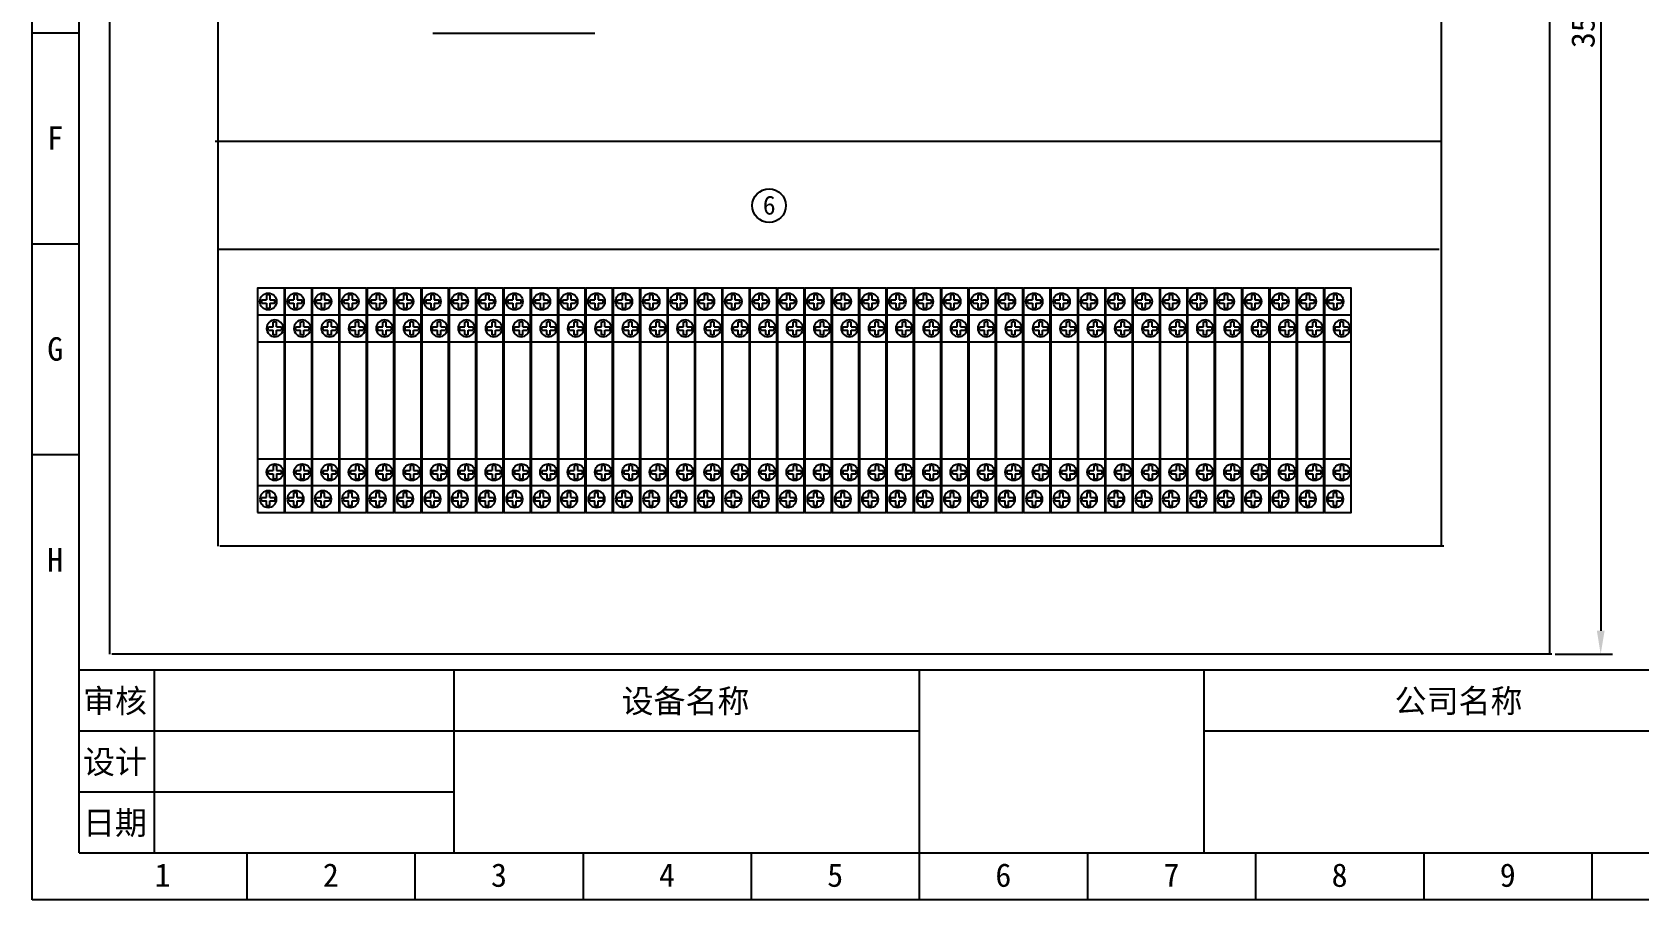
# Model space of a CAD drawing. Header units: millimetres. Extents: x 914 to 910632, y -176 to 682692.
# Drawn here: x 3222.5 to 3393.9, y 1770.9 to 1863.4 of the extents above; entities that cross this region are included whole.
import ezdxf

# ---------------------------------------------------------------- set-up
doc = ezdxf.new("R2010")
doc.units = ezdxf.units.MM
doc.linetypes.add('CENTER', pattern=[12, 7.5, -1.5, 1.5, -1.5])
for name, color, linetype in [('CEN1', 1, 'CENTER'), ('COMPONENT', 7, 'Continuous'), ('DIN卡軌', 4, 'Continuous')]:
    doc.layers.add(name, color=color, linetype=linetype)
doc.styles.get("Standard").update_dxf_attribs({"font": 'arial.ttf'})
doc.styles.add('宋体', font='')
doc.styles.get('宋体').set_extended_font_data('宋体')
doc.dimstyles.new('ISO-25', dxfattribs={"dimtxt": 2.5, "dimasz": 2.5, "dimexe": 1.25, "dimexo": 0.625, "dimtad": 1, "dimtxsty": 'Standard', "dimcen": 2.5, "dimadec": 0, "dimazin": 0, "dimtfac": 1, "dimtmove": 0, "dimatfit": 3, "dimfxl": 1, "dimarcsym": 0})

# ---------------------------------------------------------------- blocks, each defined once
blk = doc.blocks.new('*D350')
at = {"color": 0, "lineweight": -2, "transparency": 16777216}
for p, q in [((3385.03, 1931.49), (3391.12, 1931.49)), ((3389.87, 1928.99), (3389.87, 1799.59)), ((3385.03, 1797.09), (3391.12, 1797.09))]:
    blk.add_line(p, q, dxfattribs=at)
at = {"color": 0, "transparency": 16777216}
for points in [[(3389.46, 1928.99), (3390.29, 1928.99), (3389.87, 1931.49)], [(3389.46, 1799.59), (3390.29, 1799.59), (3389.87, 1797.09)]]:
    blk.add_solid(points, dxfattribs=at)
at = {"layer": 'Defpoints', "color": 0, "transparency": 16777216}
for p in [(3384.41, 1931.49), (3384.41, 1797.09), (3389.87, 1797.09)]:
    blk.add_point(p, dxfattribs=at)
at = {"color": 0, "transparency": 16777216, "insert": (3388, 1864.29), "char_height": 2.5, "attachment_point": 5, "rotation": 90, "style": '宋体'}
blk.add_mtext('350', dxfattribs=at)
blk = doc.blocks.new('NAIL')
at = {"layer": 'COMPONENT', "ltscale": 10}
for p, q in [((-1.94, 0.5), (-0.5, 0.5)), ((-0.5, 1.94), (-0.5, 0.5)), ((0.5, 1.94), (0.5, 0.5)), ((0.5, 0.5), (1.94, 0.5)), ((-1.94, -0.5), (-0.5, -0.5)), ((-0.5, -0.5), (-0.5, -1.94)), ((0.5, -0.5), (1.94, -0.5)), ((0.5, -0.5), (0.5, -1.94))]:
    blk.add_line(p, q, dxfattribs=at)
blk.add_circle((0, 0), 2.5, dxfattribs=at)
for start, end in [(165.5225, 194.4775), (75.5225, 104.4775), (345.5225, 14.4775), (255.5225, 284.4775)]:
    blk.add_arc((0, 0), 2, start, end, dxfattribs=at)
blk = doc.blocks.new('雙層端子')
at = {"layer": 'COMPONENT'}
for p, q in [((0.04, 25.5), (8, 25.5)), ((0.04, 17.5), (8, 17.5)), ((0.04, -17.5), (8, -17.5)), ((0.04, -25.5), (8, -25.5))]:
    blk.add_line(p, q, dxfattribs=at)
blk.add_lwpolyline([(0, -33.5), (8, -33.5), (8, 33.5), (0, 33.5)], close=True, dxfattribs=at)
at = {"layer": 'CEN1'}
for p in [(3.19, 29.51), (5.19, -21.49)]:
    blk.add_blockref('NAIL', p, dxfattribs=at)
at = {"layer": 'CEN1', "xscale": -1, "rotation": 180}
for p in [(5.19, 21.49), (3.19, -29.51)]:
    blk.add_blockref('NAIL', p, dxfattribs=at)
blk = doc.blocks.new('*U348')
at = {"layer": 'DIN卡軌', "color": 0, "lineweight": -3, "ltscale": 20, "xscale": 0.3571200000000002, "yscale": 0.3571200000000002, "zscale": 0.3840000000000002}
blk.add_blockref('雙層端子', (-1.42848, 0), dxfattribs=at)
blk = doc.blocks.new('*U349')
at = {"color": 0, "linetype": 'ByBlock', "lineweight": -2, "transparency": 16777216}
for p in [(0, 0), (2.9184, 0), (5.8368, 0), (8.7552, 0), (11.6736, 0), (14.592, 0), (17.5104, 0), (20.4288, 0), (23.3472, 0), (26.2656, 0), (29.184, 0), (32.1024, 0), (35.0208, 0), (37.9392, 0), (40.8576, 0), (43.776, 0), (46.6944, 0), (49.6128, 0), (52.5312, 0), (55.4496, 0), (58.368, 0), (61.2864, 0), (64.2048, 0), (67.1232, 0), (70.0416, 0), (72.96, 0), (75.8784, 0), (78.7968, 0), (81.7152, 0), (84.6336, 0), (87.552, 0), (90.4704, 0), (93.3888, 0), (96.3072, 0), (99.2256, 0), (102.144, 0), (105.0624, 0), (107.9808, 0), (110.8992, 0), (113.8176, 0)]:
    blk.add_blockref('*U348', p, dxfattribs=at)
blk = doc.blocks.new('*U388')
blk.add_line((-2.5, 0), (2.5, 0))
blk = doc.blocks.new('*U389')
at = {"color": 0, "linetype": 'ByBlock', "lineweight": -2, "transparency": 16777216}
for p in [(0, 0), (0, -22.5), (0, -45), (0, -67.5), (0, -90), (0, -112.5), (0, -135)]:
    blk.add_blockref('*U388', p, dxfattribs=at)
blk = doc.blocks.new('制图图框')
for p, q in [((-2700.08, 579.32), (-2700.08, 789.32)), ((-2695.08, 584.32), (-2695.08, 784.32)), ((-2408.08, 603.82), (-2695.08, 603.82)), ((-2687.08, 603.82), (-2687.08, 584.32)), ((-2655.08, 603.82), (-2655.08, 584.32)), ((-2655.08, 603.82), (-2655.08, 584.32)), ((-2605.4, 579.32), (-2605.4, 603.82)), ((-2575.08, 603.82), (-2575.08, 584.32)), ((-2575.08, 603.82), (-2575.08, 584.32)), ((-2575.08, 603.82), (-2575.08, 584.32)), ((-2655.08, 597.32), (-2695.08, 597.32)), ((-2605.4, 597.32), (-2655.08, 597.32)), ((-2408.08, 597.32), (-2575.08, 597.32)), ((-2655.08, 590.82), (-2695.08, 590.82)), ((-2695.08, 584.32), (-2408.08, 584.32)), ((-2677.15, 579.32), (-2677.15, 584.32)), ((-2659.21, 579.32), (-2659.21, 584.32)), ((-2641.27, 579.32), (-2641.27, 584.32)), ((-2623.33, 579.32), (-2623.33, 584.32)), ((-2587.46, 579.32), (-2587.46, 584.32)), ((-2569.52, 579.32), (-2569.52, 584.32)), ((-2551.58, 579.32), (-2551.58, 584.32)), ((-2533.65, 579.32), (-2533.65, 584.32)), ((-2403.08, 579.32), (-2700.08, 579.32))]:
    blk.add_line(p, q)
blk.add_blockref('*U389', (-2697.58, 761.82))
at = {"style": '宋体'}
for s, p in [('F', (-2698.47, 659.34)), ('G', (-2698.47, 636.84)), ('H', (-2698.47, 614.34)), ('审核', (-2694.65, 599.29)), ('设备名称', (-2637.2, 599.28)), ('公司名称', (-2554.73, 599.29)), ('设计', (-2694.66, 592.79)), ('日期', (-2694.66, 586.29)), ('1', (-2687.01, 580.71)), ('2', (-2669.07, 580.71)), ('3', (-2651.13, 580.71)), ('4', (-2633.2, 580.71)), ('5', (-2615.26, 580.71)), ('6', (-2597.32, 580.71)), ('7', (-2579.38, 580.71)), ('8', (-2561.45, 580.71)), ('9', (-2543.51, 580.71))]:
    blk.add_text(s, height=2.5, dxfattribs=at).set_placement(p)

msp = doc.modelspace()

# ---------------------------------------------------------------- linework, layer by layer
at = {"color": 1}
for p, q in [((3230.809, 1797.087), (3230.809, 1931.487)), ((3384.409, 1931.487), (3384.409, 1797.087)), ((3242.329, 1919.967), (3242.329, 1808.607)), ((3372.889, 1808.607), (3372.889, 1919.967)), ((3242.063, 1851.806), (3372.949, 1851.806)), ((3242.389, 1840.286), (3372.623, 1840.286)), ((3373.129, 1808.607), (3242.569, 1808.607)), ((3384.649, 1797.087), (3231.049, 1797.087))]:
    msp.add_line(p, q, dxfattribs=at)
msp.add_line((3265.293, 1863.326), (3282.573, 1863.326))
msp.add_circle((3301.154, 1844.94), 1.792)

# ---------------------------------------------------------------- block references
for name, p in [('制图图框', (5922.614, 1191.56)), ('*U349', (3248.01, 1824.172))]:
    msp.add_blockref(name, p)

# ---------------------------------------------------------------- texts
at = {"style": '宋体'}
msp.add_text('6', height=2.016, dxfattribs=at).set_placement((3300.479, 1843.981))

# ---------------------------------------------------------------- dimensions: what is measured, and where the dimension line sits
dim = msp.add_linear_dim(base=(3389.872, 1797.087), p1=(3384.409, 1931.487), p2=(3384.409, 1797.087), angle=90, text='350', dimstyle='ISO-25', override={"dimtxsty": '宋体'})
dim.commit()
dim.dimension.update_dxf_attribs({"geometry": '*D350', "text_midpoint": (3389.872, 1864.287), "dimtype": 160})

doc.saveas('drawing.dxf')
